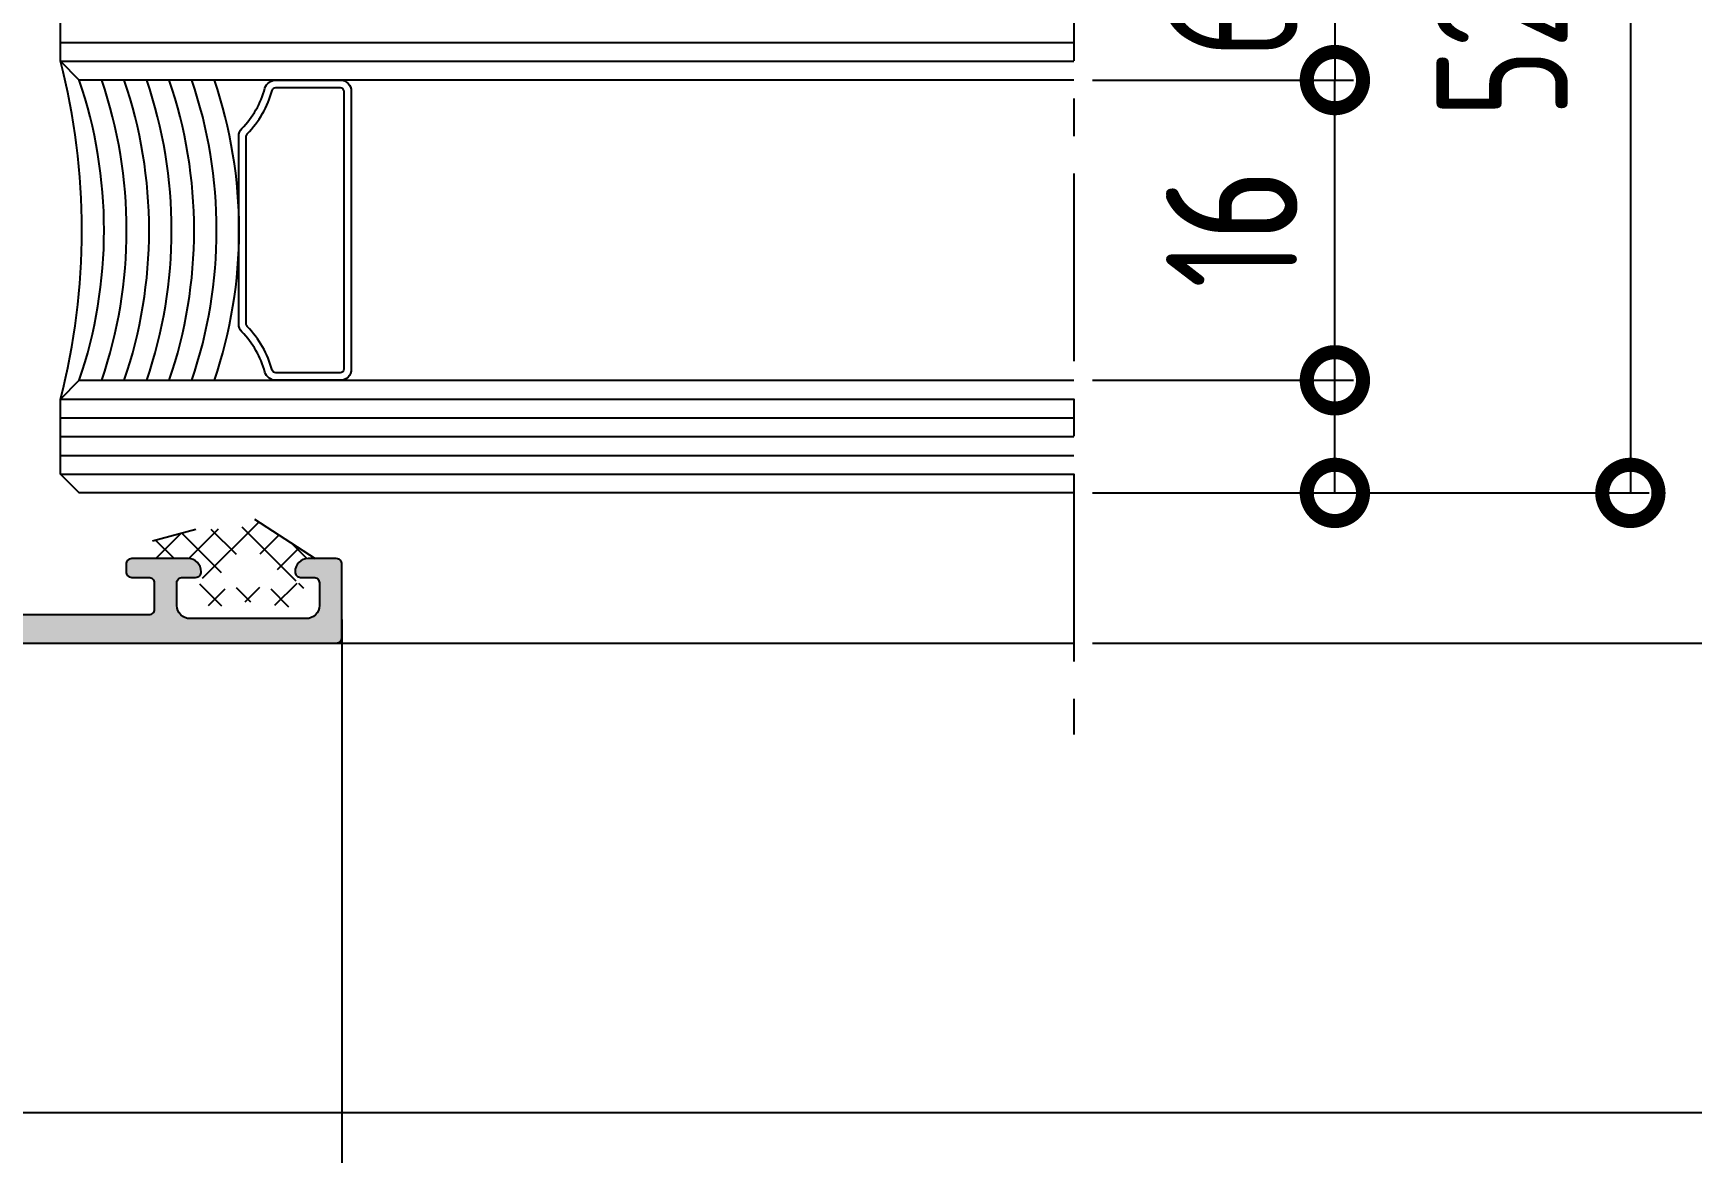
# Model space of a CAD drawing. Extents: x -207922 to -189609, y 24831 to 30124.
# Drawn here: x -207642.2 to -207553.8, y 28892.1 to 28951.7 of the extents above; entities that cross this region are included whole.
import ezdxf

# ---------------------------------------------------------------- set-up
doc = ezdxf.new("R2010")
doc.units = 0
doc.header["$LTSCALE"] = 8
doc.linetypes.add('CENTER', pattern=[2, 1.25, -0.25, 0.25, -0.25])
doc.layers.get('0').update_dxf_attribs({"linetype": 'CONTINUOUS'})
doc.layers.get('DEFPOINTS').update_dxf_attribs({"linetype": 'CONTINUOUS'})
for name, color, linetype in [('ASSI', 1, 'CENTER'), ('FILL', 253, 'CONTINUOUS'), ('FINE', 7, 'CONTINUOUS'), ('GROSSA', 4, 'CONTINUOUS'), ('TRATTEGGI', 140, 'CONTINUOUS'), ('VETRO', 6, 'CONTINUOUS')]:
    doc.layers.add(name, color=color, linetype=linetype)
doc.styles.add('GEN1', font='geniso.shx', dxfattribs={"width": 0.8})
doc.dimstyles.new('LE2', dxfattribs={"dimscale": 2, "dimtxt": 3.5, "dimasz": 3, "dimexe": 0.5, "dimexo": 0.5, "dimgap": 1, "dimtad": 1, "dimdec": 1, "dimrnd": 0.05, "dimzin": 12, "dimtxsty": 'GEN1', "dimblk": 'DOTSMALL', "dimcen": -3, "dimclrd": 1, "dimclre": 1, "dimclrt": 2, "dimadec": 1, "dimazin": 0, "dimtfac": 1, "dimtdec": 1, "dimtmove": 0, "dimatfit": 3, "dimldrblk": 'DOTSMALL', "dimfxl": 1, "dimtvp": 4, "dimtolj": 1, "dimtzin": 12, "dimarcsym": 0})

# ---------------------------------------------------------------- blocks, each defined once
blk = doc.blocks.new('_DotSmall')
at = {"color": 0, "const_width": 0.5}
blk.add_lwpolyline([(-0.0625, 0, 1), (0.0625, 0, 1)], format="xyb", close=True, dxfattribs=at)
blk = doc.blocks.new('*D27')
at = {"color": 1, "lineweight": -2, "ltscale": 0.2, "transparency": 16777216}
for p, q in [((-207625.7753041923, 28920.47759928592), (-207625.7753041923, 28872.22019221151)), ((-207721.7752765174, 28918.72759928593), (-207721.7752765174, 28872.22019221151)), ((-207721.7752765174, 28873.22019221151), (-207625.7753041923, 28873.22019221151))]:
    blk.add_line(p, q, dxfattribs=at)
at = {"layer": 'DEFPOINTS', "color": 0, "ltscale": 0.2, "transparency": 16777216}
for p in [(-207625.7753041923, 28921.47759928592), (-207721.7752765174, 28919.72759928593), (-207625.7753041923, 28873.22019221151)]:
    blk.add_point(p, dxfattribs=at)
at = {"color": 1, "lineweight": -2, "ltscale": 0.2, "transparency": 16777216, "xscale": 6, "yscale": 6, "zscale": 6, "rotation": 180}
blk.add_blockref('_DotSmall', (-207721.7752765174, 28873.22019221151), dxfattribs=at)
at = {"color": 1, "lineweight": -2, "ltscale": 0.2, "transparency": 16777216, "xscale": 6, "yscale": 6, "zscale": 6}
blk.add_blockref('_DotSmall', (-207625.7753041923, 28873.22019221151), dxfattribs=at)
at = {"color": 2, "ltscale": 0.2, "transparency": 16777216, "insert": (-207673.7752903549, 28878.72019221151), "char_height": 7, "attachment_point": 5, "style": 'GEN1'}
blk.add_mtext('\\A1;96', dxfattribs=at)
blk = doc.blocks.new('*D33')
at = {"color": 1, "lineweight": -2, "ltscale": 0.2, "transparency": 16777216}
for p, q in [((-207585.7763809788, 28919.22759928594), (-207539.2344162063, 28919.22759928594)), ((-207540.2344162063, 28894.20950994089), (-207540.2344162063, 28919.22759928594)), ((-207773.7260788326, 28894.20950994089), (-207539.2344162063, 28894.20950994089))]:
    blk.add_line(p, q, dxfattribs=at)
at = {"layer": 'DEFPOINTS', "color": 0, "ltscale": 0.2, "transparency": 16777216}
for p in [(-207586.7763809788, 28919.22759928594), (-207540.2344162063, 28919.22759928594), (-207774.7260788326, 28894.20950994089)]:
    blk.add_point(p, dxfattribs=at)
at = {"color": 1, "lineweight": -2, "ltscale": 0.2, "transparency": 16777216, "xscale": 6, "yscale": 6, "zscale": 6}
for p, rotation in [((-207540.2344162063, 28919.22759928594), 90), ((-207540.2344162063, 28894.20950994089), 270)]:
    blk.add_blockref('_DotSmall', p, dxfattribs=dict(at, rotation=rotation))
at = {"color": 2, "ltscale": 0.2, "transparency": 16777216, "insert": (-207545.7351051826, 28906.71855461347), "char_height": 7, "attachment_point": 5, "rotation": 90, "style": 'GEN1'}
blk.add_mtext('\\A1;25', dxfattribs=at)
blk = doc.blocks.new('*D34')
at = {"color": 1, "lineweight": -2, "ltscale": 0.2, "transparency": 16777216}
for p, q in [((-207585.773271584, 28979.72759928593), (-207556.1057889513, 28979.72759928593)), ((-207557.1057889513, 28979.72759928593), (-207557.1057889513, 28927.22759928593)), ((-207585.7722224726, 28927.22759928593), (-207556.1057889513, 28927.22759928593))]:
    blk.add_line(p, q, dxfattribs=at)
at = {"layer": 'DEFPOINTS', "color": 0, "ltscale": 0.2, "transparency": 16777216}
for p in [(-207586.773271584, 28979.72759928593), (-207586.7722224726, 28927.22759928593), (-207557.1057889513, 28927.22759928593)]:
    blk.add_point(p, dxfattribs=at)
at = {"color": 1, "lineweight": -2, "ltscale": 0.2, "transparency": 16777216, "xscale": 6, "yscale": 6, "zscale": 6}
for p, rotation in [((-207557.1057889513, 28979.72759928593), 90), ((-207557.1057889513, 28927.22759928593), 270)]:
    blk.add_blockref('_DotSmall', p, dxfattribs=dict(at, rotation=rotation))
at = {"color": 2, "ltscale": 0.2, "transparency": 16777216, "insert": (-207563.1314779276, 28953.47759928598), "char_height": 7, "attachment_point": 5, "rotation": 90, "style": 'GEN1'}
blk.add_mtext('\\A1;52,5', dxfattribs=at)
blk = doc.blocks.new('*D36')
at = {"color": 1, "lineweight": -2, "ltscale": 0.2, "transparency": 16777216}
for p, q in [((-207585.7722224726, 28955.22759928593), (-207571.8542720021, 28955.22759928593)), ((-207572.8542720021, 28955.22759928593), (-207572.8542720021, 28949.22759928593)), ((-207585.7722224726, 28949.22759928593), (-207571.8542720021, 28949.22759928593))]:
    blk.add_line(p, q, dxfattribs=at)
at = {"layer": 'DEFPOINTS', "color": 0, "ltscale": 0.2, "transparency": 16777216}
for p in [(-207586.7722224726, 28955.22759928593), (-207586.7722224726, 28949.22759928593), (-207572.8542720021, 28949.22759928593)]:
    blk.add_point(p, dxfattribs=at)
at = {"color": 1, "lineweight": -2, "ltscale": 0.2, "transparency": 16777216, "xscale": 6, "yscale": 6, "zscale": 6}
for p, rotation in [((-207572.8542720021, 28955.22759928593), 90), ((-207572.8542720021, 28949.22759928593), 270)]:
    blk.add_blockref('_DotSmall', p, dxfattribs=dict(at, rotation=rotation))
at = {"color": 2, "ltscale": 0.2, "transparency": 16777216, "insert": (-207578.354272002, 28952.22759928598), "char_height": 7, "attachment_point": 5, "rotation": 90, "style": 'GEN1'}
blk.add_mtext('\\A1;6', dxfattribs=at)
blk = doc.blocks.new('*D37')
at = {"color": 1, "lineweight": -2, "ltscale": 0.2, "transparency": 16777216}
for p, q in [((-207585.7722224726, 28949.22759928593), (-207571.8542720024, 28949.22759928593)), ((-207572.8542720024, 28933.22759928593), (-207572.8542720024, 28949.22759928593)), ((-207585.773271584, 28933.22759928593), (-207571.8542720024, 28933.22759928593))]:
    blk.add_line(p, q, dxfattribs=at)
at = {"layer": 'DEFPOINTS', "color": 0, "ltscale": 0.2, "transparency": 16777216}
for p in [(-207586.7722224726, 28949.22759928593), (-207572.8542720024, 28949.22759928593), (-207586.773271584, 28933.22759928593)]:
    blk.add_point(p, dxfattribs=at)
at = {"color": 1, "lineweight": -2, "ltscale": 0.2, "transparency": 16777216, "xscale": 6, "yscale": 6, "zscale": 6}
for p, rotation in [((-207572.8542720024, 28949.22759928593), 90), ((-207572.8542720024, 28933.22759928593), 270)]:
    blk.add_blockref('_DotSmall', p, dxfattribs=dict(at, rotation=rotation))
at = {"color": 2, "ltscale": 0.2, "transparency": 16777216, "insert": (-207578.3542720023, 28941.22759928598), "char_height": 7, "attachment_point": 5, "rotation": 90, "style": 'GEN1'}
blk.add_mtext('\\A1;16', dxfattribs=at)
blk = doc.blocks.new('*D38')
at = {"color": 1, "lineweight": -2, "ltscale": 0.2, "transparency": 16777216}
for p, q in [((-207572.8542720024, 28933.22759928593), (-207572.8542720024, 28946.08051267176)), ((-207585.7722224726, 28933.22759928593), (-207571.8542720024, 28933.22759928593)), ((-207572.8542720024, 28927.22759928593), (-207572.8542720024, 28933.22759928593)), ((-207585.7722224726, 28927.22759928593), (-207571.8542720024, 28927.22759928593))]:
    blk.add_line(p, q, dxfattribs=at)
at = {"layer": 'DEFPOINTS', "color": 0, "ltscale": 0.2, "transparency": 16777216}
for p in [(-207586.7722224726, 28933.22759928593), (-207572.8542720024, 28933.22759928593), (-207586.7722224726, 28927.22759928593)]:
    blk.add_point(p, dxfattribs=at)
at = {"color": 1, "lineweight": -2, "ltscale": 0.2, "transparency": 16777216, "xscale": 6, "yscale": 6, "zscale": 6}
for p, rotation in [((-207572.8542720024, 28933.22759928593), 90), ((-207572.8542720024, 28927.22759928593), 270)]:
    blk.add_blockref('_DotSmall', p, dxfattribs=dict(at, rotation=rotation))
at = {"color": 2, "ltscale": 0.2, "transparency": 16777216, "insert": (-207578.3542720023, 28942.65405597889), "char_height": 7, "attachment_point": 5, "rotation": 90, "style": 'GEN1'}
blk.add_mtext('\\A1;6', dxfattribs=at)
blk = doc.blocks.new('*D40')
at = {"color": 1, "lineweight": -2, "ltscale": 0.2, "transparency": 16777216}
for p, q in [((-207585.7763809788, 28995.72759928594), (-207539.2344162064, 28995.72759928594)), ((-207540.2344162064, 28919.22759928594), (-207540.2344162064, 28995.72759928594)), ((-207585.7763809788, 28919.22759928594), (-207539.2344162064, 28919.22759928594))]:
    blk.add_line(p, q, dxfattribs=at)
at = {"layer": 'DEFPOINTS', "color": 0, "ltscale": 0.2, "transparency": 16777216}
for p in [(-207586.7763809788, 28995.72759928594), (-207540.2344162064, 28995.72759928594), (-207586.7763809788, 28919.22759928594)]:
    blk.add_point(p, dxfattribs=at)
at = {"color": 1, "lineweight": -2, "ltscale": 0.2, "transparency": 16777216, "xscale": 6, "yscale": 6, "zscale": 6}
for p, rotation in [((-207540.2344162064, 28995.72759928594), 90), ((-207540.2344162064, 28919.22759928594), 270)]:
    blk.add_blockref('_DotSmall', p, dxfattribs=dict(at, rotation=rotation))
at = {"color": 2, "ltscale": 0.2, "transparency": 16777216, "insert": (-207546.2594162063, 28957.47759928599), "char_height": 7, "attachment_point": 5, "rotation": 90, "style": 'GEN1'}
blk.add_mtext('\\A1;76,5', dxfattribs=at)

msp = doc.modelspace()

# ---------------------------------------------------------------- hatches: boundary and pattern name
at = {"layer": 'FILL'}
h = msp.add_hatch(color=253, dxfattribs=at)
edge = h.paths.add_edge_path()
edge.add_line((-207647.7753041923, 28970.02759928593), (-207647.7753041923, 28974.42759928593))
edge.add_arc((-207648.5753041923, 28974.42759928593), 0.7999999999999545, 1.628443996909413e-11, 90.00000000001629)
edge.add_line((-207648.5753041923, 28975.22759928593), (-207648.9753041923, 28975.22759928593))
edge.add_arc((-207648.9753041923, 28974.92759928593), 0.2999999999999545, 89.99999999995657, 179.9999999999566)
edge.add_line((-207649.2753041923, 28974.92759928593), (-207649.2753041923, 28971.82759928593))
edge.add_arc((-207649.5753041923, 28971.82759928593), 0.2999999999999545, -89.99999999995657, 4.3428372009657323e-11, ccw=False)
edge.add_line((-207649.5753041923, 28971.52759928593), (-207652.4753041923, 28971.52759928593))
edge.add_arc((-207652.4753041923, 28971.82759928593), 0.3000000000001819, 180, 270, ccw=False)
edge.add_line((-207652.7753041923, 28971.82759928593), (-207652.7753041923, 28974.92759928593))
edge.add_arc((-207653.0753041923, 28974.92759928593), 0.2999999999998408, 359.9999999999566, 449.9999999999783)
edge.add_line((-207653.0753041923, 28975.22759928593), (-207654.0764148922, 28975.22759928593))
edge.add_arc((-207654.0764148922, 28975.52759928593), 0.3000000000000682, 180.0000000000217, 270.00000000002166, ccw=False)
edge.add_line((-207654.3764148922, 28975.52759928593), (-207654.3764148922, 28993.42759928593))
edge.add_arc((-207653.8764148922, 28993.42759928593), 0.5, 90, 180, ccw=False)
edge.add_line((-207653.8764148922, 28993.92759928593), (-207649.5753041923, 28993.92759928593))
edge.add_arc((-207649.5753041923, 28993.62759928593), 0.2999999999997272, 0, 90, ccw=False)
edge.add_line((-207649.2753041923, 28993.62759928593), (-207649.2753041923, 28992.02759928593))
edge.add_arc((-207648.9753041923, 28992.02759928593), 0.2999999999999545, 180.0000000000434, 270.0000000000434)
edge.add_line((-207648.9753041923, 28991.72759928593), (-207648.5753041923, 28991.72759928593))
edge.add_arc((-207648.5753041923, 28992.52759928593), 0.7999999999999545, 269.9999999999837, 359.9999999999837)
edge.add_line((-207647.7753041923, 28992.52759928593), (-207647.7753041923, 28995.42759928593))
edge.add_arc((-207648.0753041923, 28995.42759928593), 0.2999999999999829, 0, 89.99999999999457)
edge.add_line((-207648.0753041923, 28995.72759928593), (-207696.2753318673, 28995.72759928593))
edge.add_arc((-207696.2753318673, 28995.22759928593), 0.5, 90, 179.9999999999935)
edge.add_line((-207696.7753318673, 28995.22759928593), (-207696.7753318673, 28987.27759928593))
edge.add_arc((-207697.0753318673, 28987.27759928593), 0.3000000000000398, 269.9999999999946, 359.99999999998374, ccw=False)
edge.add_line((-207697.0753318673, 28986.97759928593), (-207707.4753318673, 28986.97759928593))
edge.add_arc((-207707.4753318673, 28986.67759928593), 0.3000000000000398, 90.00000000000541, 180.0000000000054)
edge.add_line((-207707.7753318673, 28986.67759928593), (-207707.7753318673, 28985.67759928593))
edge.add_arc((-207707.4753318673, 28985.67759928593), 0.3000000000000114, 180.0000000000109, 270)
edge.add_line((-207707.4753318673, 28985.37759928593), (-207703.5753041923, 28985.37759928593))
edge.add_arc((-207703.5753041923, 28985.07759928593), 0.3000000000000114, 0, 90, ccw=False)
edge.add_line((-207703.2753041923, 28985.07759928593), (-207703.2753041923, 28964.93587715797))
edge.add_arc((-207702.9753041923, 28964.93587715797), 0.3000000000000824, 179.9999999999783, 196.9999999999878)
edge.add_line((-207703.2621956191, 28964.84816564656), (-207702.9430069595, 28963.8041465834))
edge.add_arc((-207703.2298983863, 28963.71643507199), 0.3000000000000456, -60.76906281380559, 16.99999999999011, ccw=False)
edge.add_arc((-207702.9857329226, 28963.28010580829), 0.1999999999998636, 119.230937186194, 179.9999999999837)
edge.add_line((-207703.1857329226, 28963.28010580829), (-207703.1857329226, 28961.73027350075))
edge.add_arc((-207702.8857329226, 28961.73027350075), 0.3000000000000398, 180.0000000000326, 287.0000000000073)
edge.add_line((-207702.7980214112, 28961.44338207396), (-207700.8840618588, 28962.0285382322))
edge.add_arc((-207701.1179592226, 28962.79358203697), 0.799999999999554, 287.0000000000104, 332.0000000000048)
edge.add_line((-207700.4116011483, 28962.41800478674), (-207700.2627048209, 28962.69803805032))
edge.add_arc((-207700.4392943395, 28962.79193236287), 0.1999999999999817, 331.9999999999682, 451.999999999986)
edge.add_line((-207700.4462742388, 28962.99181052828), (-207700.7347735203, 28962.98173591137))
edge.add_line((-207700.7347735203, 28962.98173591137), (-207701.9044709701, 28964.85364312872))
edge.add_line((-207701.90447097, 28964.85364312872), (-207701.9921824815, 28965.14053455563))
edge.add_arc((-207701.6924614799, 28965.12759928592), 0.3000000000213844, 19.4712206337187, 177.5287793416478, ccw=False)
edge.add_line((-207701.4096187674, 28965.22759928592), (-207697.4753041923, 28965.22759928592))
edge.add_line((-207697.4753041923, 28965.22759928592), (-207697.3753041923, 28965.22759928592))
edge.add_arc((-207697.3753041923, 28964.92759928593), 0.2999999999997272, 0, 90, ccw=False)
edge.add_line((-207697.0753041923, 28964.92759928593), (-207697.0753041923, 28964.62759928593))
edge.add_line((-207697.0753041923, 28964.62759928593), (-207697.9990646231, 28963.02759928593))
edge.add_arc((-207697.8258595423, 28962.92759928593), 0.2000000000001516, 149.9999999999893, 230.000000000013)
edge.add_line((-207697.9544170642, 28962.7743903973), (-207696.1824679094, 28961.28754851505))
edge.add_arc((-207696.3753041923, 28961.05773518212), 0.3000000000000488, 0, 50.00000000000517, ccw=False)
edge.add_line((-207696.0753041923, 28961.05773518212), (-207696.0753041923, 28958.52759928593))
edge.add_arc((-207695.7753041923, 28958.52759928593), 0.300000000000054, 180.0000000000109, 270.0000000000027)
edge.add_line((-207695.7753041923, 28958.22759928593), (-207694.3753041923, 28958.22759928593))
edge.add_arc((-207694.3753041923, 28958.52759928593), 0.3000000000000114, 269.9999999999946, 360)
edge.add_line((-207694.0753041923, 28958.52759928593), (-207694.0753041923, 28960.42759928593))
edge.add_arc((-207693.7753041923, 28960.42759928593), 0.2999999999999972, 90.00000000000807, 180, ccw=False)
edge.add_line((-207693.7753041923, 28960.72759928593), (-207655.899432215, 28960.72759928593))
edge.add_arc((-207655.899432215, 28961.72759928593), 1.000000000000171, 269.9999999999968, 309.9999999999917)
edge.add_line((-207655.2566446053, 28960.96155484281), (-207653.0961913205, 28962.7743903973))
edge.add_arc((-207653.2247488424, 28962.92759928593), 0.2000000000001114, 310.0000000000006, 390.0000000001118)
edge.add_line((-207653.0515437616, 28963.02759928593), (-207653.9753041923, 28964.62759928593))
edge.add_line((-207653.9753041923, 28964.62759928593), (-207653.9753041923, 28964.92759928593))
edge.add_arc((-207653.6753041924, 28964.92759928593), 0.2999999999997272, 90, 180, ccw=False)
edge.add_line((-207653.6753041924, 28965.22759928592), (-207649.6409896173, 28965.22759928592))
edge.add_arc((-207649.3581469048, 28965.12759928592), 0.3000000000213853, 2.4712206583848797, 160.5287793662924, ccw=False)
edge.add_line((-207649.0584259032, 28965.14053455563), (-207649.1461374146, 28964.85364312872))
edge.add_line((-207649.1461374146, 28964.85364312872), (-207650.3158348644, 28962.98173591137))
edge.add_line((-207650.3158348644, 28962.98173591137), (-207650.6043341459, 28962.99181052828))
edge.add_arc((-207650.6113140452, 28962.79193236287), 0.199999999999995, 88.00000000002237, 208.0000000000209)
edge.add_line((-207650.7879035638, 28962.69803805032), (-207650.6390072364, 28962.41800478674))
edge.add_arc((-207649.9326491621, 28962.79358203697), 0.800000000000056, 208.0000000000016, 253.0000000000048)
edge.add_line((-207650.1665465258, 28962.0285382322), (-207648.2525869735, 28961.44338207396))
edge.add_arc((-207648.164875462, 28961.73027350075), 0.2999999999997488, 253.0000000000095, 360.0000000000163)
edge.add_line((-207647.8648754621, 28961.73027350075), (-207647.8648754621, 28963.28010580829))
edge.add_arc((-207648.064875462, 28963.28010580829), 0.2000000000000739, 359.9999999999837, 420.7690628137722)
edge.add_arc((-207647.8207099984, 28963.71643507199), 0.2999999999998101, 162.9999999999732, 240.76906281374528, ccw=False)
edge.add_line((-207648.1076014252, 28963.80414658341), (-207647.7884127655, 28964.84816564656))
edge.add_arc((-207648.0753041923, 28964.93587715797), 0.3000000000000456, 343.0000000000099, 360.0000000000109)
edge.add_line((-207647.7753041923, 28964.93587715797), (-207647.7753041923, 28966.73225900468))
edge.add_arc((-207648.0753041923, 28966.73225900468), 0.3000000000001819, 0, 90)
edge.add_line((-207648.0753041923, 28967.03225900469), (-207648.9753041923, 28967.03225900469))
edge.add_arc((-207648.9753041923, 28967.33225900468), 0.3000000000001251, 180.0000000000109, 270.00000000001086, ccw=False)
edge.add_line((-207649.2753041923, 28967.33225900468), (-207649.2753041923, 28969.42759928593))
edge.add_arc((-207648.9753041923, 28969.42759928593), 0.3000000000001819, 90, 180, ccw=False)
edge.add_line((-207648.9753041923, 28969.72759928593), (-207648.0753041923, 28969.72759928593))
edge.add_arc((-207648.0753041923, 28970.02759928593), 0.2999999999999545, 269.9999999999566, 359.9999999999566)
edge = h.paths.add_edge_path(flags=16)
edge.add_line((-207656.1764148922, 28973.42759928593), (-207654.5753041923, 28972.99980991141))
edge.add_line((-207654.5753041923, 28972.99980991142), (-207654.5753041923, 28970.22759928593))
edge.add_arc((-207654.0753041923, 28970.22759928593), 0.5000000000001705, 180.0000000000196, 270.0000000000326)
edge.add_line((-207654.0753041923, 28969.72759928593), (-207651.7753041924, 28969.72759928593))
edge.add_arc((-207651.7753041923, 28969.42759928593), 0.2999999999999545, -4.3428372009657323e-11, 89.99999999995657, ccw=False)
edge.add_line((-207651.4753041923, 28969.42759928593), (-207651.4753041923, 28967.33225900468))
edge.add_arc((-207651.7753041923, 28967.33225900468), 0.2999999999999545, -89.99999999995657, 4.3428372009657323e-11, ccw=False)
edge.add_line((-207651.7753041923, 28967.03225900469), (-207655.4764148922, 28967.03225900469))
edge.add_arc((-207655.4764148922, 28966.33225900468), 0.700000000000017, 90.00000000000233, 180.0000000000116)
edge.add_line((-207656.1764148922, 28966.33225900468), (-207656.1764148922, 28962.82759928593))
edge.add_arc((-207656.4764148922, 28962.82759928593), 0.3000000000000114, -90.00000000001091, 0, ccw=False)
edge.add_line((-207656.4764148922, 28962.52759928593), (-207686.6764148923, 28962.52759928593))
edge.add_arc((-207686.6764148922, 28962.82759928593), 0.3000000000001819, 180, 270, ccw=False)
edge.add_line((-207686.9764148922, 28962.82759928593), (-207686.9764148922, 28964.72759928593))
edge.add_arc((-207687.2764148922, 28964.72759928593), 0.2999999999999545, 359.9999999999566, 449.9999999999566)
edge.add_line((-207687.2764148922, 28965.02759928593), (-207687.9462167958, 28965.02759928593))
edge.add_arc((-207687.9462167958, 28964.72759928593), 0.2999999999998977, 90.00000000005427, 165.0000000000574)
edge.add_line((-207688.2359945437, 28964.80524499946), (-207688.7867082218, 28962.74995357239))
edge.add_arc((-207689.0764859697, 28962.82759928593), 0.2999999999997844, 269.99999999998914, 344.9999999999833, ccw=False)
edge.add_line((-207689.0764859697, 28962.52759928593), (-207694.5741934924, 28962.52759928593))
edge.add_arc((-207694.5741934924, 28962.82759928593), 0.3000000000000114, 180.0000000000217, 270.00000000001086, ccw=False)
edge.add_line((-207694.8741934925, 28962.82759928593), (-207694.8741934925, 28966.33225900468))
edge.add_arc((-207695.5741934924, 28966.33225900468), 0.7000000000000028, 1.395809140207984e-11, 89.99999999999885)
edge.add_line((-207695.5741934924, 28967.03225900469), (-207701.1753041924, 28967.03225900469))
edge.add_arc((-207701.1753041924, 28967.33225900468), 0.3000000000000398, 180.0000000000054, 270.0000000000054, ccw=False)
edge.add_line((-207701.4753041923, 28967.33225900468), (-207701.4753041923, 28984.87759928593))
edge.add_arc((-207701.1753041924, 28984.87759928593), 0.3000000000000114, 89.99999999998909, 179.9999999999891, ccw=False)
edge.add_line((-207701.1753041924, 28985.17759928593), (-207695.2753318673, 28985.17759928593))
edge.add_arc((-207695.2753318673, 28985.47759928593), 0.2999999999999545, 270.0000000000027, 360)
edge.add_line((-207694.9753318673, 28985.47759928593), (-207694.9753318673, 28993.62759928593))
edge.add_arc((-207694.6753318673, 28993.62759928593), 0.2999999999999972, 89.99999999999733, 179.9999999999891, ccw=False)
edge.add_line((-207694.6753318673, 28993.92759928593), (-207689.0764859697, 28993.92759928593))
edge.add_arc((-207689.0764859697, 28993.62759928593), 0.2999999999997272, 15.000000000008413, 90.00000000001899, ccw=False)
edge.add_line((-207688.7867082218, 28993.70524499946), (-207688.2359945437, 28991.6499535724))
edge.add_arc((-207687.9462167958, 28991.72759928593), 0.300000000000054, 194.9999999999468, 269.999999999943)
edge.add_line((-207687.9462167959, 28991.42759928593), (-207687.2764148923, 28991.42759928593))
edge.add_arc((-207687.2764148922, 28991.72759928593), 0.2999999999999545, 270.0000000000434, 360.0000000000434)
edge.add_line((-207686.9764148922, 28991.72759928593), (-207686.9764148922, 28993.62759928593))
edge.add_arc((-207686.6764148922, 28993.62759928593), 0.2999999999998977, 89.99999999994583, 179.9999999999674, ccw=False)
edge.add_line((-207686.6764148922, 28993.92759928593), (-207656.4764148922, 28993.92759928593))
edge.add_arc((-207656.4764148922, 28993.62759928593), 0.2999999999999829, -5.5138116294983774e-12, 89.9999999999946, ccw=False)
edge.add_line((-207656.1764148922, 28993.62759928593), (-207656.1764148922, 28973.42759928593))
edge = h.paths.add_edge_path()
edge.add_line((-207700.2627048209, 28933.75716052153), (-207700.4116011483, 28934.03719378511))
edge.add_arc((-207701.1179592226, 28933.66161653489), 0.799999999999558, 27.9999999999952, 72.99999999998963)
edge.add_line((-207700.8840618588, 28934.42666033965), (-207702.7980214112, 28935.01181649789))
edge.add_arc((-207702.8857329226, 28934.7249250711), 0.3000000000000433, 72.9999999999927, 179.9999999999674)
edge.add_line((-207703.1857329226, 28934.7249250711), (-207703.1857329226, 28933.17509276356))
edge.add_arc((-207702.9857329226, 28933.17509276356), 0.1999999999998749, 180.0000000000326, 240.7690628138139)
edge.add_arc((-207703.2298983863, 28932.73876349986), 0.3000000000000741, -16.999999999979707, 60.769062813810876, ccw=False)
edge.add_line((-207702.9430069595, 28932.65105198845), (-207703.2621956191, 28931.60703292529))
edge.add_arc((-207702.9753041923, 28931.51932141388), 0.299999999999964, 163.0000000000051, 180.0000000000109)
edge.add_line((-207703.2753041923, 28931.51932141388), (-207703.2753041923, 28922.02759928592))
edge.add_arc((-207704.2753041923, 28922.02759928593), 1, -90, 0, ccw=False)
edge.add_line((-207704.2753041923, 28921.02759928593), (-207711.4752765174, 28921.02759928593))
edge.add_arc((-207711.4752765174, 28921.32759928593), 0.2999999999997272, 180, 270, ccw=False)
edge.add_line((-207711.7752765174, 28921.32759928593), (-207711.7752765174, 28923.42759928593))
edge.add_arc((-207712.0752765174, 28923.42759928593), 0.3000000000001819, 0, 90)
edge.add_line((-207712.0752765174, 28923.72759928593), (-207713.5752765174, 28923.72759928593))
edge.add_arc((-207713.5752765174, 28923.02759928593), 0.6999999999999318, 90.00000000000928, 180.0000000000279)
edge.add_arc((-207713.9752765174, 28923.02759928593), 0.2999999999997129, 180.0000000000217, 270.0000000000027)
edge.add_line((-207713.9752765174, 28922.72759928593), (-207713.2752765173, 28922.72759928593))
edge.add_arc((-207713.2752765174, 28922.42759928593), 0.2999999999997272, 0, 90, ccw=False)
edge.add_line((-207712.9752765174, 28922.42759928593), (-207712.9752765174, 28921.22759928592))
edge.add_arc((-207713.6752765174, 28921.22759928593), 0.7000000000002728, -90, 0, ccw=False)
edge.add_line((-207713.6752765174, 28920.52759928593), (-207719.8752765174, 28920.52759928593))
edge.add_arc((-207719.8752765174, 28921.22759928592), 0.6999999999998181, 180, 270, ccw=False)
edge.add_line((-207720.5752765174, 28921.22759928592), (-207720.5752765174, 28922.42759928593))
edge.add_arc((-207720.2752765174, 28922.42759928593), 0.3000000000001819, 90, 180, ccw=False)
edge.add_line((-207720.2752765174, 28922.72759928593), (-207719.5752765174, 28922.72759928593))
edge.add_arc((-207719.5752765174, 28923.02759928593), 0.3000000000001819, 270.0000000000027, 360.0000000000217)
edge.add_arc((-207719.9752765174, 28923.02759928593), 0.7000000000000455, 1.861078853610531e-11, 90.0000000000186)
edge.add_line((-207719.9752765174, 28923.72759928593), (-207721.4752765174, 28923.72759928593))
edge.add_arc((-207721.4752765174, 28923.42759928593), 0.2999999999999545, 89.99999999999729, 180)
edge.add_line((-207721.7752765174, 28923.42759928593), (-207721.7752765174, 28919.72759928592))
edge.add_arc((-207721.2752765174, 28919.72759928593), 0.4999999999999574, 180.0000000000065, 270.0000000000049)
edge.add_line((-207721.2752765174, 28919.22759928593), (-207626.0753041923, 28919.22759928593))
edge.add_arc((-207626.0753041923, 28919.52759928593), 0.3000000000000682, 269.9999999999783, 359.9999999999783)
edge.add_line((-207625.7753041923, 28919.52759928593), (-207625.7753041923, 28923.42759928593))
edge.add_arc((-207626.0753041923, 28923.42759928593), 0.3000000000000682, 2.171258662545267e-11, 90.0000000000217)
edge.add_line((-207626.0753041923, 28923.72759928593), (-207627.5753041923, 28923.72759928593))
edge.add_arc((-207627.5753041923, 28923.02759928593), 0.6999999999999318, 90.00000000000696, 180)
edge.add_arc((-207627.9753041923, 28923.02759928593), 0.3000000000000682, 180.0000000000217, 270.0000000000217)
edge.add_line((-207627.9753041923, 28922.72759928593), (-207627.2753041923, 28922.72759928593))
edge.add_arc((-207627.2753041923, 28922.42759928593), 0.3000000000001251, 1.0913936421275139e-11, 90.00000000001091, ccw=False)
edge.add_line((-207626.9753041923, 28922.42759928593), (-207626.9753041923, 28921.22759928592))
edge.add_arc((-207627.6753041924, 28921.22759928593), 0.6999999999999034, -89.99999999999312, 9.322320693172514e-12, ccw=False)
edge.add_line((-207627.6753041924, 28920.52759928593), (-207633.8753041924, 28920.52759928593))
edge.add_arc((-207633.8753041923, 28921.22759928593), 0.7000000000001592, 180.0000000000093, 270.00000000000693, ccw=False)
edge.add_line((-207634.5753041923, 28921.22759928593), (-207634.5753041923, 28922.42759928593))
edge.add_arc((-207634.2753041923, 28922.42759928593), 0.2999999999998124, 90.00000000001631, 180.0000000000217, ccw=False)
edge.add_line((-207634.2753041923, 28922.72759928593), (-207633.5753041923, 28922.72759928593))
edge.add_arc((-207633.5753041923, 28923.02759928593), 0.3000000000001251, 269.9999999999891, 360.0000000000109)
edge.add_arc((-207633.9753041923, 28923.02759928592), 0.7000000000021487, 2.00065976762531e-10, 90.00000000018146)
edge.add_line((-207633.9753041923, 28923.72759928593), (-207636.9753041923, 28923.72759928593))
edge.add_arc((-207636.9753041923, 28923.42759928593), 0.3000000000000682, 89.99999999997829, 179.9999999999783)
edge.add_line((-207637.2753041923, 28923.42759928593), (-207637.2753041923, 28923.02759928592))
edge.add_arc((-207636.9753041923, 28923.02759928593), 0.3000000000001251, 180.0000000000109, 270.0000000000109)
edge.add_line((-207636.9753041923, 28922.72759928593), (-207636.0753041923, 28922.72759928593))
edge.add_arc((-207636.0753041923, 28922.42759928593), 0.3000000000001251, 1.0913936421275139e-11, 90.00000000001091, ccw=False)
edge.add_line((-207635.7753041923, 28922.42759928593), (-207635.7753041923, 28921.02759928593))
edge.add_arc((-207636.0753041923, 28921.02759928593), 0.3000000000001251, 269.99999999998914, 359.99999999998914, ccw=False)
edge.add_line((-207636.0753041923, 28920.72759928593), (-207649.7753041924, 28920.72759928593))
edge.add_arc((-207649.7753041923, 28921.72759928593), 1.000000000000057, 180.0000000000032, 269.99999999999346, ccw=False)
edge.add_line((-207650.7753041923, 28921.72759928593), (-207650.7753041923, 28928.92759928593))
edge.add_arc((-207650.4753041923, 28928.92759928593), 0.3000000000000682, 89.99999999997829, 179.9999999999783, ccw=False)
edge.add_line((-207650.4753041923, 28929.22759928592), (-207648.0753041923, 28929.22759928592))
edge.add_arc((-207648.0753041923, 28929.52759928593), 0.3000000000000682, 270.0000000000054, 360)
edge.add_line((-207647.7753041923, 28929.52759928593), (-207647.7753041923, 28931.51932141388))
edge.add_arc((-207648.0753041923, 28931.51932141388), 0.2999999999998408, 359.9999999999891, 376.9999999999908)
edge.add_line((-207647.7884127655, 28931.60703292529), (-207648.1076014252, 28932.65105198845))
edge.add_arc((-207647.8207099984, 28932.73876349986), 0.299999999999807, 119.23093718625469, 197.0000000000268, ccw=False)
edge.add_arc((-207648.064875462, 28933.17509276356), 0.2000000000000599, 299.2309371862279, 360.0000000000163)
edge.add_line((-207647.8648754621, 28933.17509276356), (-207647.8648754621, 28934.7249250711))
edge.add_arc((-207648.164875462, 28934.7249250711), 0.2999999999997556, 359.9999999999783, 466.999999999992)
edge.add_line((-207648.2525869735, 28935.01181649789), (-207650.1665465258, 28934.42666033966))
edge.add_arc((-207649.9326491621, 28933.66161653488), 0.8000000000000267, 106.9999999999958, 152.0000000000002)
edge.add_line((-207650.6390072364, 28934.03719378511), (-207650.7879035638, 28933.75716052153))
edge.add_arc((-207650.6113140452, 28933.66326620898), 0.2000000000000068, 151.999999999972, 271.9999999999779)
edge.add_line((-207650.6043341459, 28933.46338804357), (-207650.3158348644, 28933.47346266048))
edge.add_line((-207650.3158348644, 28933.47346266048), (-207649.1461374146, 28931.60155544313))
edge.add_line((-207649.1461374146, 28931.60155544313), (-207649.0584259032, 28931.31466401622))
edge.add_arc((-207649.3581469048, 28931.32759928593), 0.3000000000213776, 199.4712206337076, 357.5287793416151, ccw=False)
edge.add_line((-207649.6409896173, 28931.22759928592), (-207653.6753041924, 28931.22759928592))
edge.add_arc((-207653.6753041924, 28931.52759928593), 0.3000000000000682, 180.0000000000217, 270.00000000002166, ccw=False)
edge.add_line((-207653.9753041923, 28931.52759928592), (-207653.9753041923, 28931.74721452819))
edge.add_arc((-207653.6753041924, 28931.7472145282), 0.300000000000324, 149.9999999999036, 179.9999999999023, ccw=False)
edge.add_line((-207653.9351118135, 28931.8972145282), (-207653.0515437617, 28933.42759928593))
edge.add_arc((-207653.2247488424, 28933.52759928593), 0.1999999999999414, 330.0000000000203, 449.9999999999837)
edge.add_line((-207653.2247488424, 28933.72759928592), (-207654.3794493808, 28933.72759928592))
edge.add_arc((-207654.3794493808, 28932.72759928592), 1.000000000000114, 89.99999999999675, 149.9999999999999)
edge.add_line((-207655.2454747845, 28933.22759928592), (-207656.1115001883, 28931.72759928592))
edge.add_arc((-207656.9775255921, 28932.22759928592), 0.9999999999998207, 269.99999999999676, 330.0000000000091, ccw=False)
edge.add_line((-207656.9775255921, 28931.22759928593), (-207693.7753041924, 28931.22759928593))
edge.add_arc((-207693.7753041923, 28931.52759928593), 0.2999999999999545, 180, 270.0000000000054, ccw=False)
edge.add_line((-207694.0753041923, 28931.52759928593), (-207694.0753041923, 28933.42759928593))
edge.add_arc((-207694.3753041923, 28933.42759928593), 0.2999999999999545, 0, 90)
edge.add_line((-207694.3753041923, 28933.72759928592), (-207697.8258595423, 28933.72759928592))
edge.add_arc((-207697.8258595423, 28933.52759928593), 0.1999999999999886, 90.00000000003257, 209.9999999999715)
edge.add_line((-207697.9990646231, 28933.42759928593), (-207697.1154965712, 28931.8972145282))
edge.add_arc((-207697.3753041923, 28931.7472145282), 0.3000000000002901, 8.691358743817545e-11, 30.000000000088278, ccw=False)
edge.add_line((-207697.0753041923, 28931.7472145282), (-207697.0753041923, 28931.52759928593))
edge.add_arc((-207697.3753041923, 28931.52759928593), 0.3000000000000824, 269.999999999981, 359.9999999999783, ccw=False)
edge.add_line((-207697.3753041923, 28931.22759928592), (-207701.4096187674, 28931.22759928592))
edge.add_arc((-207701.6924614799, 28931.32759928593), 0.3000000000213908, 182.4712206583522, 340.52877936628124, ccw=False)
edge.add_line((-207701.9921824815, 28931.31466401622), (-207701.9044709701, 28931.60155544314))
edge.add_line((-207701.90447097, 28931.60155544313), (-207700.7347735203, 28933.47346266048))
edge.add_line((-207700.7347735203, 28933.47346266048), (-207700.4462742388, 28933.46338804357))
edge.add_arc((-207700.4392943395, 28933.66326620898), 0.1999999999999676, 268.000000000014, 388.0000000000318)
edge = h.paths.add_edge_path(flags=16)
edge.add_line((-207696.5753041923, 28922.22759928593), (-207696.5753041923, 28921.32759928593))
edge.add_arc((-207696.8753041923, 28921.32759928593), 0.3000000000000398, -89.99999999999471, 0, ccw=False)
edge.add_line((-207696.8753041923, 28921.02759928593), (-207701.1752765174, 28921.02759928593))
edge.add_arc((-207701.1752765174, 28921.32759928593), 0.3000000000000682, 180, 269.9999999999946, ccw=False)
edge.add_line((-207701.4752765174, 28921.32759928593), (-207701.4752765174, 28929.32759928593))
edge.add_arc((-207701.1752765174, 28929.32759928593), 0.2999999999999545, 90, 180, ccw=False)
edge.add_line((-207701.1752765174, 28929.62759928593), (-207696.8753041923, 28929.62759928593))
edge.add_arc((-207696.8753041923, 28929.32759928593), 0.2999999999999545, 0, 90.0000000000054, ccw=False)
edge.add_line((-207696.5753041923, 28929.32759928593), (-207696.5753041923, 28928.42759928593))
edge.add_arc((-207696.2753041923, 28928.42759928593), 0.3000000000000398, 180, 269.9999999999946)
edge.add_line((-207696.2753041924, 28928.12759928593), (-207695.3753041924, 28928.12759928593))
edge.add_arc((-207695.3753041923, 28928.42759928593), 0.3000000000000682, 270.0000000000054, 360)
edge.add_line((-207695.0753041923, 28928.42759928593), (-207695.0753041923, 28929.32759928593))
edge.add_arc((-207694.7753041923, 28929.32759928593), 0.2999999999999829, 89.9999999999946, 180, ccw=False)
edge.add_line((-207694.7753041923, 28929.62759928593), (-207652.7753041923, 28929.62759928593))
edge.add_arc((-207652.7753041923, 28929.32759928593), 0.3000000000000682, 2.1714186004828662e-11, 90.0000000000054, ccw=False)
edge.add_line((-207652.4753041923, 28929.32759928593), (-207652.4753041923, 28921.32759928593))
edge.add_arc((-207652.7753041923, 28921.32759928593), 0.3000000000000966, -90.00000000001631, 0, ccw=False)
edge.add_line((-207652.7753041923, 28921.02759928593), (-207694.7753041923, 28921.02759928593))
edge.add_arc((-207694.7753041923, 28921.32759928593), 0.3000000000001251, 180.0000000000109, 270.00000000001086, ccw=False)
edge.add_line((-207695.0753041923, 28921.32759928593), (-207695.0753041923, 28922.22759928593))
edge.add_arc((-207695.3753041923, 28922.22759928593), 0.2999999999999829, 0, 90.00000000000541)
edge.add_line((-207695.3753041923, 28922.52759928593), (-207696.2753041923, 28922.52759928593))
edge.add_arc((-207696.2753041924, 28922.22759928593), 0.2999999999999545, 90, 180)
h = msp.add_hatch(dxfattribs=at)
h.set_pattern_fill('ANSI37', color=137, scale=10, angle=180, style=0)
h.set_pattern_definition([(44.99999999999995, (-207829.6623125323, 29051.49512634774), (-0.883883476483184, 0.8838834764831848), []), (134.9999999999999, (-207829.6623125323, 29051.49512634774), (-0.8838834764831848, -0.883883476483184), [])])
h.paths.add_polyline_path([(-207629.0518935898, 28921.144580418, 0.08471955629345689), (-207628.952393236, 28921.12759928593), (-207628.7611659933, 28921.12759928593, 0.2216946626429439), (-207628.5313526604, 28921.23476300302), (-207627.8570239305, 28922.03839668942, 0.5486187866266767), (-207627.9584690101, 28922.36013937661), (-207628.2102328191, 28922.42759928593), (-207628.2102328191, 28923.62759928593, -0.4930418078679271), (-207627.9585334224, 28923.82080169889), (-207627.6102328191, 28923.72759928593), (-207627.2102328191, 28923.72759928593), (-207630.4419590596, 28925.82437740849, -0.2126676583186971), (-207631.5571029358, 28925.32759928593), (-207633.5609436658, 28925.28047920743), (-207635.8674216194, 28924.65008532057, 0.5920583509366899), (-207635.3614544688, 28923.72759928593), (-207633.9102328191, 28923.72759928593), (-207633.8102328191, 28923.72759928593), (-207633.4619322159, 28923.82080169889, -0.4930418078679242), (-207633.2102328191, 28923.62759928593), (-207633.2102328191, 28922.42759928593), (-207633.4619966281, 28922.36013937661, 0.5486187866267078), (-207633.5634417078, 28922.03839668942), (-207632.8891129779, 28921.23476300302, 0.2216946626429438), (-207632.6592996449, 28921.12759928593), (-207632.4680724022, 28921.12759928593, 0.08471955629335748), (-207632.3685720485, 28921.144580418, -0.1706640371965615)])
h.paths.add_polyline_path([(-207629.8375984166, 28923.93336673943, -0.3518512736361092), (-207629.2102328191, 28923.1522154333), (-207629.2102328191, 28922.40840190765, -0.4734736942741333), (-207629.5692492126, 28922.11426407379, 0.09933114856477616), (-207631.8512164257, 28922.11426407379, -0.4734736942740642), (-207632.2102328191, 28922.40840190765), (-207632.2102328191, 28923.14797396458, -0.3501498416517487), (-207631.5875971931, 28923.92806490725, -0.1107158395071339)], flags=16)

# ---------------------------------------------------------------- linework, layer by layer
at = {"layer": 'ASSI'}
msp.add_line((-207586.7753318673, 29008.24514688366), (-207586.7753318673, 28914.34924959512), dxfattribs=at)
at = {"layer": 'FILL', "color": 137}
for p, q in [((-207630.4419590596, 28925.82437740849), (-207627.2102328191, 28923.72759928593)), ((-207633.5609436658, 28925.28047920743), (-207635.8674216194, 28924.65008532057))]:
    msp.add_line(p, q, dxfattribs=at)
at = {"layer": 'FINE'}
msp.add_line((-207626.0753041923, 28919.22759928593), (-207586.7763809787, 28919.22759928593), dxfattribs=at)
for centre, radius, start, end in [((-207675.8608138342, 28941.22759928596), 36.22141693597056, 345.6129014887426, 14.38709851125746), ((-207663.3007370732, 28941.22759928596), 24.84843435911791, 341.2189929221889, 18.78100707781107), ((-207662.1007370731, 28941.22759928593), 24.84843435911791, 341.2189929221889, 18.78100707781107), ((-207660.9007370588, 28941.22759932408), 24.84843435911791, 341.2189929221889, 18.78100707781107), ((-207659.7007370659, 28941.22759930502), 24.84843435911791, 341.2189929221889, 18.78100707781107), ((-207658.5007370731, 28941.22759928596), 24.84843435911791, 341.2189929221889, 18.78100707781107), ((-207657.3007370731, 28941.22759928593), 24.84843435911791, 341.2189929221889, 18.78100707781107), ((-207656.1007370659, 28941.22759930502), 24.84843435911791, 341.2189929221889, 18.78100707781107)]:
    msp.add_arc(centre, radius, start, end, dxfattribs=at)
at = {"layer": 'GROSSA'}
msp.add_lwpolyline([(-207721.2752765174, 28919.22759928593), (-207626.0753041923, 28919.22759928593, 0.414213562373088), (-207625.7753041923, 28919.52759928593), (-207625.7753041923, 28923.42759928593, 0.414213562373095), (-207626.0753041923, 28923.72759928593), (-207627.5753041923, 28923.72759928593, 0.4142135623730684), (-207628.2753041923, 28923.02759928593, 0.4142135623730949), (-207627.9753041923, 28922.72759928593), (-207627.2753041923, 28922.72759928593, -0.414213562373095), (-207626.9753041923, 28922.42759928593), (-207626.9753041923, 28921.22759928593, -0.4142135623731159), (-207627.6753041924, 28920.52759928593), (-207633.8753041923, 28920.52759928593, -0.414213562373068), (-207634.5753041923, 28921.22759928593), (-207634.5753041923, 28922.42759928593, -0.4142135623731401), (-207634.2753041923, 28922.72759928593), (-207633.5753041923, 28922.72759928593, 0.4142135623732303), (-207633.2753041923, 28923.02759928593, 0.414213562372991), (-207633.9753041923, 28923.72759928593), (-207636.9753041923, 28923.72759928593, 0.414213562373088), (-207637.2753041923, 28923.42759928593), (-207637.2753041923, 28923.02759928593, 0.414213562373102), (-207636.9753041923, 28922.72759928593), (-207636.0753041923, 28922.72759928593, -0.414213562373095), (-207635.7753041923, 28922.42759928593), (-207635.7753041923, 28921.02759928593, -0.414213562373095), (-207636.0753041923, 28920.72759928593), (-207649.7753041923, 28920.72759928593, -0.4142135623730452)], format="xyb", dxfattribs=at)
at = {"layer": 'TRATTEGGI'}
for p, q in [((-207640.7753318673, 28951.22759928593), (-207586.7753318673, 28951.22759928593)), ((-207640.7753318673, 28951.22759928593), (-207586.7753318673, 28951.22759928593)), ((-207640.7753318673, 28951.22759928593), (-207586.7753318673, 28951.22759928593)), ((-207640.7753318673, 28950.22759928593), (-207586.7753318673, 28950.22759928593)), ((-207640.7753318673, 28950.22759928593), (-207586.7753318673, 28950.22759928593)), ((-207640.7753318673, 28932.22759928593), (-207586.7753318673, 28932.22759928593)), ((-207640.7753318673, 28932.22759928593), (-207586.7753318673, 28932.22759928593)), ((-207640.7753318673, 28931.22759928593), (-207586.7753318673, 28931.22759928593)), ((-207640.7753318673, 28931.22759928593), (-207586.7753318673, 28931.22759928593)), ((-207640.7753318673, 28930.22759928593), (-207586.7753318673, 28930.22759928593)), ((-207640.7753318673, 28930.22759928593), (-207586.7753318673, 28930.22759928593)), ((-207640.7753318673, 28929.22759928593), (-207586.7753318673, 28929.22759928593)), ((-207640.7753318673, 28929.22759928593), (-207586.7753318673, 28929.22759928593)), ((-207640.7753318673, 28929.22759928593), (-207586.7753318673, 28929.22759928593)), ((-207640.7753318673, 28928.22759928593), (-207586.7753318673, 28928.22759928593)), ((-207640.7753318673, 28928.22759928593), (-207586.7753318673, 28928.22759928593))]:
    msp.add_line(p, q, dxfattribs=at)
at = {"layer": 'VETRO'}
for points in [[(-207586.7753318673, 28949.22759928593), (-207639.7753318673, 28949.22759928593), (-207640.7753318673, 28950.22759928593), (-207640.7753318673, 28954.22759928593), (-207639.7753318673, 28955.22759928593), (-207586.7753318673, 28955.22759928593)], [(-207586.7753318673, 28927.22759928593), (-207639.7753318673, 28927.22759928593), (-207640.7753318673, 28928.22759928593), (-207640.7753318673, 28932.22759928593), (-207639.7753318673, 28933.22759928593), (-207586.7753318673, 28933.22759928593)]]:
    msp.add_lwpolyline(points, dxfattribs=at)
msp.add_lwpolyline([(-207631.2753318673, 28936.2289902845), (-207631.2753318673, 28946.22620828736, -0.195029353656826), (-207631.1058918474, 28946.64408159778, 0.1255301581426547), (-207629.8762907895, 28948.78818070365, -0.3369082131521242), (-207629.2981786825, 28949.22759928593), (-207625.8753318673, 28949.22759928593, -0.4142135623730946), (-207625.2753318673, 28948.62759928592), (-207625.2753318673, 28933.82759928593, -0.4142135623730936), (-207625.8753318673, 28933.22759928593), (-207629.2981786825, 28933.22759928593, -0.3369082131521506), (-207629.8762907895, 28933.66701786823, 0.1255301581426547), (-207631.1058918474, 28935.81111697411, -0.1950293536568258)], format="xyb", close=True, dxfattribs=at)
at = {"layer": 'VETRO', "color": 7}
msp.add_lwpolyline([(-207630.8753318673, 28936.2289902845), (-207630.8753318673, 28946.22620828736, -0.1950293536567926), (-207630.8188518606, 28946.36549939082, 0.1255301581426629), (-207629.4908827182, 28948.68112642517, -0.336908213152085), (-207629.2981786825, 28948.82759928593), (-207625.8753318673, 28948.82759928593, -0.4142135623730784), (-207625.6753318673, 28948.62759928592), (-207625.6753318673, 28933.82759928593, -0.4142135623729952), (-207625.8753318673, 28933.62759928592), (-207629.2981786825, 28933.62759928592, -0.3369082131522646), (-207629.4908827182, 28933.77407214669, 0.1255301581426188), (-207630.8188518606, 28936.08969918104, -0.1950293536568364)], format="xyb", close=True, dxfattribs=at)

# ---------------------------------------------------------------- dimensions: what is measured, and where the dimension line sits
at = {"ltscale": 0.2}
dim = msp.add_linear_dim(base=(-207540.2344162064, 28995.72759928594), p1=(-207586.7763809787, 28919.22759928593), p2=(-207586.7763809787, 28995.72759928593), angle=90, dimstyle='LE2', override={"dimtmove": 1}, dxfattribs=at)
dim.commit()
dim.dimension.update_dxf_attribs({"geometry": '*D40', "text_midpoint": (-207546.2594162063, 28957.47759928599)})
for base, p1, p2, angle, picture, middle in [((-207557.1057889513, 28927.22759928593), (-207586.7732715839, 28979.72759928591), (-207586.7722224725, 28927.22759928591), 270, '*D34', (-207563.1314779276, 28953.47759928598)), ((-207572.8542720024, 28949.22759928593), (-207586.7732715839, 28933.22759928591), (-207586.7722224725, 28949.22759928591), 90, '*D37', (-207578.3542720023, 28941.22759928598)), ((-207572.8542720024, 28933.22759928593), (-207586.7722224725, 28927.22759928591), (-207586.7722224725, 28933.22759928591), 90, '*D38', (-207578.3542720023, 28942.65405597889)), ((-207540.2344162063, 28919.22759928594), (-207774.7260788324, 28894.20950994088), (-207586.7763809787, 28919.22759928593), 90, '*D33', (-207545.7351051826, 28906.71855461347))]:
    dim = msp.add_linear_dim(base=base, p1=p1, p2=p2, angle=angle, dimstyle='LE2', dxfattribs=at)
    dim.commit()
    dim.dimension.update_dxf_attribs({"geometry": picture, "text_midpoint": middle})
dim = msp.add_linear_dim(base=(-207572.8542720021, 28949.22759928593), p1=(-207586.7722224725, 28955.22759928591), p2=(-207586.7722224725, 28949.22759928591), angle=270, dimstyle='LE2', dxfattribs=at)
dim.commit()
dim.dimension.update_dxf_attribs({"geometry": '*D36', "text_midpoint": (-207572.854272002, 28952.22759928598), "dimtype": 160})
dim = msp.add_linear_dim(base=(-207625.7753041923, 28873.22019221151), p1=(-207721.7752765174, 28919.72759928593), p2=(-207625.7753041923, 28921.47759928592), dimstyle='LE2', override={"dimtmove": 1}, dxfattribs=at)
dim.commit()
dim.dimension.update_dxf_attribs({"geometry": '*D27', "text_midpoint": (-207673.7752903549, 28878.72019221151)})

doc.saveas('drawing.dxf')
